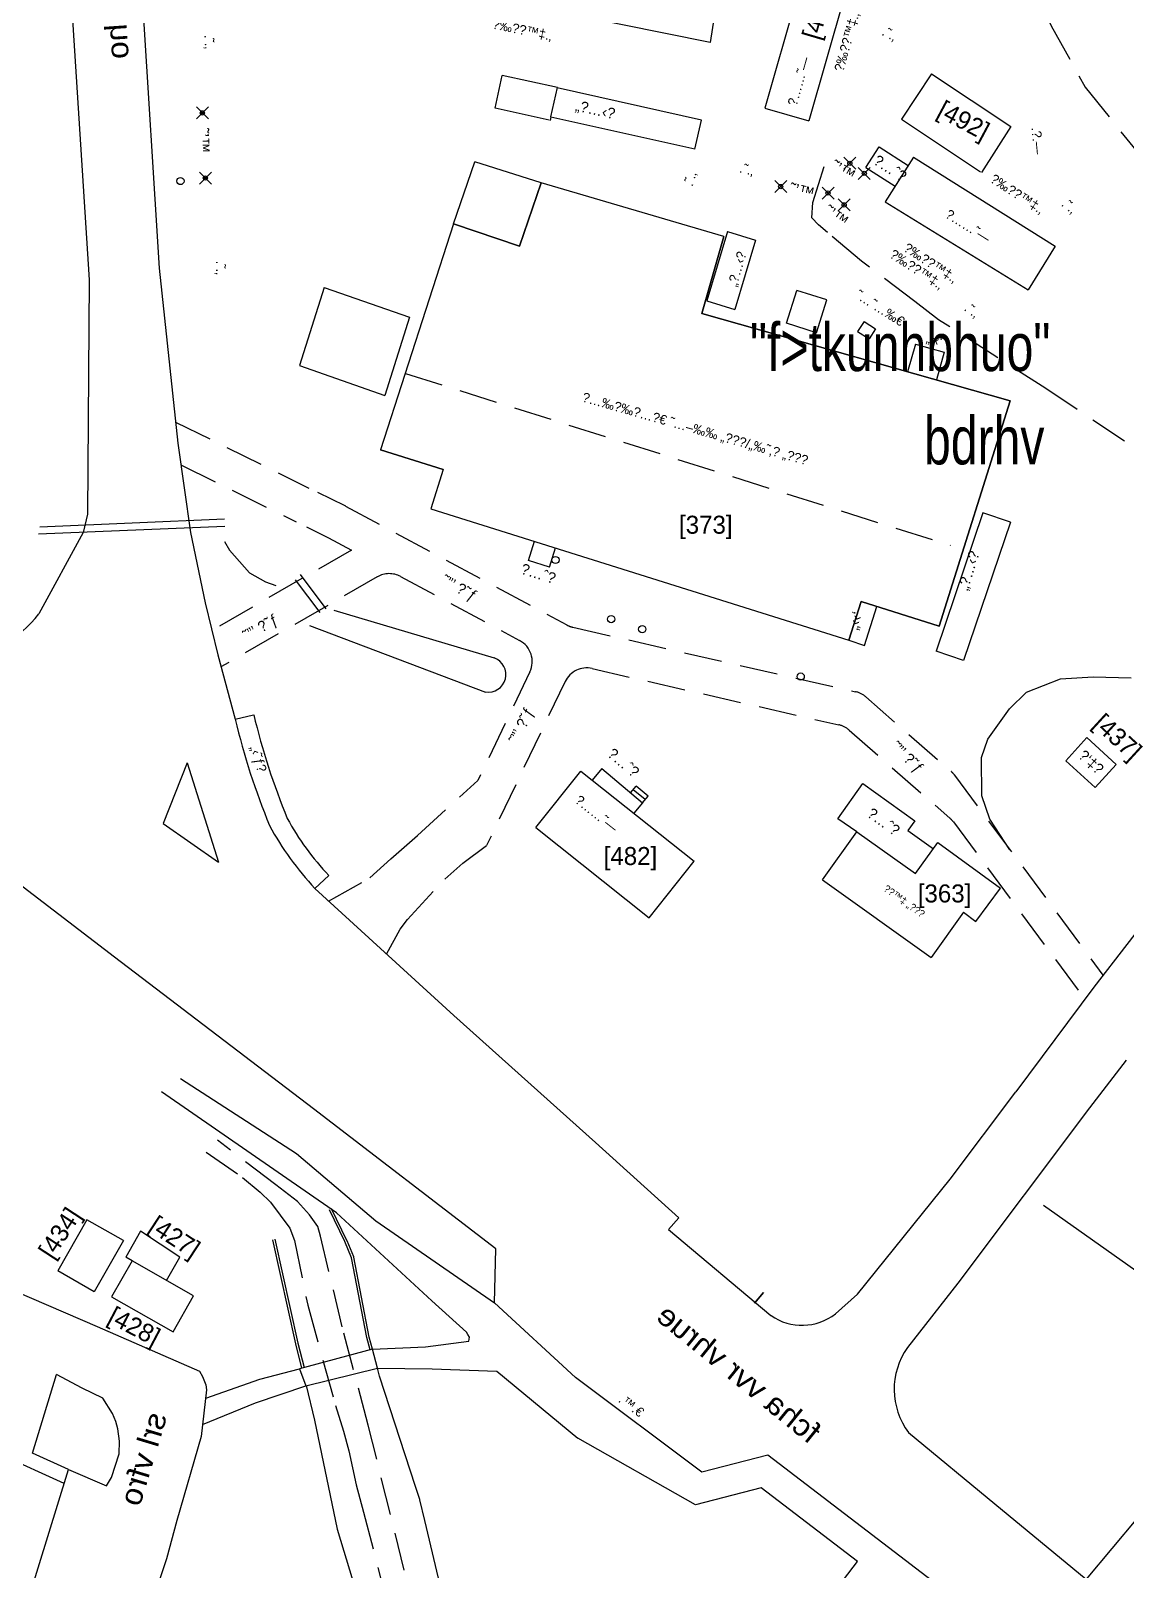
# Model space of a CAD drawing. Header units: millimetres. Extents: x 206768 to 208678, y 737854 to 739416.
# Drawn here: x 207477.2 to 207568.5, y 738696.3 to 738824.6 of the extents above; entities that cross this region are included whole.
import ezdxf
from ezdxf.enums import TextEntityAlignment as Align

# ---------------------------------------------------------------- set-up
doc = ezdxf.new("R2010")
doc.units = ezdxf.units.MM
doc.header["$LTSCALE"] = 0.5
doc.header["$PDMODE"] = 3
doc.header["$PDSIZE"] = 0.5
doc.linetypes.add('DIVIDE', pattern=[31.75, 12.7, -6.35, 0, -6.35, 0, -6.35])
doc.linetypes.add('HIDDEN', pattern=[9.525, 6.35, -3.175])
doc.layers.get('0').update_dxf_attribs({"color": 2})
for name, color, linetype in [('1BATIM', 6, 'Continuous'), ('1GADA', 14, 'Continuous'), ('1MADREGOT', 60, 'Continuous'), ('1nahal', 40, 'HIDDEN'), ('2LOCAL_PT', 7, 'Continuous'), ('E-SHELET', 15, 'Continuous'), ('H-ROOF', 6, 'HIDDEN'), ('H-SCHACHA', 6, 'Continuous'), ('MISPAR', 1, 'Continuous'), ('R-GESHER', 1, 'Continuous'), ('R-MIDRACHA', 31, 'Continuous'), ('TEXT', 7, 'Continuous'), ('W-CANAL', 7, 'DIVIDE')]:
    doc.layers.add(name, color=color, linetype=linetype)
for name, color, linetype, lineweight in [('1COVER', 7, 'Continuous', 25), ('1DIRT-ROAD', 30, 'HIDDEN', 25), ('1EVEN-SAFA', 7, 'Continuous', 25), ('1KAV-ASFLT', 7, 'Continuous', 25), ('1PRAT', 12, 'Continuous', 25), ('A-NOTE', 82, 'Continuous', 9), ('R-E-SAFA', 7, 'Continuous', 25), ('R-MER', 7, 'Continuous', 25), ('R-ROAD', 7, 'Continuous', 25), ('rehovot', 7, 'Continuous', 40)]:
    doc.layers.add(name, color=color, linetype=linetype, lineweight=lineweight)
doc.styles.add('NR1', font='narkism$.shx')
doc.styles.add('REHOV-BIG', font='gil1.shx', dxfattribs={"height": 1.8})
doc.styles.add('TRHEBTXT', font='hebtxt')

# ---------------------------------------------------------------- blocks, each defined once
blk = doc.blocks.new('TRP9910')
blk.add_circle((0, 0), 0.35)
blk.add_point((0, 0))
at = {"style": 'TRHEBTXT', "flags": 8}
blk.add_attdef('NAME', text='', height=1.8, dxfattribs=at).set_placement((0, 2.1), align=Align.BOTTOM_CENTER)
blk.add_attdef('HIGHTM', text='', height=1.6, dxfattribs=at).set_placement((-1, 0), align=Align.RIGHT)
blk.add_attdef('HIGHTC', (1, 0), '', height=1.6, dxfattribs=at)
blk.add_attdef('MARK', text='', height=2, dxfattribs=at).set_placement((0, -1.3), align=Align.TOP_CENTER)
blk = doc.blocks.new('ANOT0')
at = {"style": 'TRHEBTXT', "flags": 8}
blk.add_attdef('TEXT', text='', height=1.6, dxfattribs=at).set_placement((0, -1.16), align=Align.TOP_CENTER)
blk = doc.blocks.new('ANOT200')
at = {"style": 'TRHEBTXT', "flags": 8}
blk.add_attdef('TEXT', text='', height=1.8, dxfattribs=at).set_placement((0, 0), align=Align.MIDDLE_CENTER)
blk = doc.blocks.new('ANOT21')
at = {"style": 'TRHEBTXT', "flags": 8}
blk.add_attdef('TEXT', text='', height=1.6, dxfattribs=at).set_placement((0, -1.16), align=Align.TOP_CENTER)
blk = doc.blocks.new('TR_LOT')
at = {"flags": 8}
blk.add_attdef('LOT', text='', height=3, dxfattribs=at).set_placement((0, 0), align=Align.MIDDLE_CENTER)

msp = doc.modelspace()

# ---------------------------------------------------------------- linework, layer by layer
at = {"layer": '1BATIM'}
for p, q in [((207533.77, 738823.64), (207500.75, 738830.31)), ((207533.77, 738823.64), (207500.75, 738830.31)), ((207534.7, 738829.61), (207533.77, 738823.64)), ((207541.72, 738829.98), (207538.35, 738818.17)), ((207545.38, 738828.91), (207542.01, 738817.1)), ((207515.85, 738818.16), (207516.46, 738820.89)), ((207521.05, 738819.87), (207516.46, 738820.89)), ((207552.24, 738821.03), (207549.72, 738817.25)), ((207552.24, 738821.03), (207558.84, 738816.63)), ((207520.5, 738817.43), (207521.05, 738819.87)), ((207533.05, 738817.15), (207521.04, 738819.84)), ((207520.36, 738817.15), (207515.85, 738818.16)), ((207538.35, 738818.17), (207542.01, 738817.1)), ((207520.5, 738817.43), (207520.44, 738817.13)), ((207532.5, 738814.73), (207520.5, 738817.42)), ((207532.5, 738814.73), (207533.05, 738817.15)), ((207549.72, 738817.25), (207556.32, 738812.85)), ((207558.84, 738816.63), (207556.4, 738812.79)), ((207550.74, 738814.06), (207548.37, 738810.35)), ((207550.74, 738814.06), (207548.37, 738810.35)), ((207550.74, 738814.06), (207562.54, 738806.64)), ((207550.74, 738814.06), (207562.54, 738806.64)), ((207512.4, 738808.52), (207514.16, 738813.68)), ((207512.4, 738808.52), (207514.16, 738813.68)), ((207519.69, 738811.94), (207514.16, 738813.68)), ((207519.69, 738811.94), (207514.16, 738813.68)), ((207517.89, 738806.65), (207519.69, 738811.94)), ((207534.92, 738807.47), (207519.69, 738811.94)), ((207548.37, 738810.35), (207560.28, 738803)), ((207548.37, 738810.35), (207560.28, 738803)), ((207512.4, 738808.52), (207506.31, 738789.67)), ((207512.4, 738808.52), (207517.89, 738806.65)), ((207535.23, 738807.88), (207533.51, 738802.09)), ((207535.23, 738807.88), (207533.51, 738802.09)), ((207535.23, 738807.88), (207537.56, 738807.15)), ((207535.23, 738807.88), (207537.56, 738807.15)), ((207534.92, 738807.47), (207533.1, 738801.05)), ((207537.56, 738807.15), (207535.84, 738801.36)), ((207537.56, 738807.15), (207535.84, 738801.36)), ((207562.54, 738806.64), (207560.28, 738803)), ((207562.54, 738806.64), (207560.28, 738803)), ((207501.6, 738803.21), (207499.56, 738796.7)), ((207501.6, 738803.21), (207499.56, 738796.7)), ((207501.6, 738803.21), (207508.72, 738800.72)), ((207501.6, 738803.21), (207508.72, 738800.72)), ((207540.15, 738800.24), (207541.02, 738802.97)), ((207540.15, 738800.24), (207541.02, 738802.97)), ((207543.51, 738802.17), (207541.02, 738802.97)), ((207543.51, 738802.17), (207541.02, 738802.97)), ((207533.51, 738802.09), (207535.84, 738801.36)), ((207533.51, 738802.09), (207535.84, 738801.36)), ((207542.64, 738799.44), (207543.51, 738802.17)), ((207542.64, 738799.44), (207543.51, 738802.17)), ((207508.72, 738800.72), (207506.68, 738794.21)), ((207508.72, 738800.72), (207506.68, 738794.21)), ((207533.1, 738801.05), (207558.8, 738793.75)), ((207542.64, 738799.44), (207540.15, 738800.24)), ((207542.64, 738799.44), (207540.15, 738800.24)), ((207550.89, 738798.49), (207550.24, 738796.18)), ((207550.89, 738798.49), (207550.24, 738796.18)), ((207550.89, 738798.49), (207553.3, 738797.81)), ((207550.89, 738798.49), (207553.3, 738797.81)), ((207553.3, 738797.81), (207552.64, 738795.5)), ((207553.3, 738797.81), (207552.64, 738795.5)), ((207499.56, 738796.7), (207506.68, 738794.21)), ((207499.56, 738796.7), (207506.68, 738794.21)), ((207558.8, 738793.75), (207552.88, 738774.97)), ((207511.54, 738788.03), (207506.31, 738789.67)), ((207511.54, 738788.03), (207510.51, 738784.76)), ((207510.51, 738784.76), (207545.35, 738773.81)), ((207556.52, 738784.42), (207552.61, 738772.89)), ((207556.52, 738784.42), (207552.61, 738772.89)), ((207558.82, 738783.64), (207556.52, 738784.42)), ((207558.82, 738783.64), (207556.52, 738784.42)), ((207558.82, 738783.64), (207554.91, 738772.11)), ((207558.82, 738783.64), (207554.91, 738772.11)), ((207546.36, 738777.02), (207545.35, 738773.81)), ((207552.88, 738774.97), (207546.36, 738777.02)), ((207546.66, 738773.37), (207547.68, 738776.61)), ((207546.66, 738773.37), (207547.68, 738776.61)), ((207545.35, 738773.81), (207546.66, 738773.37)), ((207545.35, 738773.81), (207546.66, 738773.37)), ((207554.91, 738772.11), (207552.61, 738772.89)), ((207554.91, 738772.11), (207552.61, 738772.89)), ((207563.42, 738763.75), (207565.17, 738765.68)), ((207563.42, 738763.75), (207565.17, 738765.68)), ((207565.17, 738765.68), (207567.63, 738763.45)), ((207565.17, 738765.68), (207567.63, 738763.45)), ((207519.25, 738758.19), (207523.01, 738762.89)), ((207519.25, 738758.19), (207523.01, 738762.89)), ((207523.01, 738762.89), (207532.45, 738755.37)), ((207523.01, 738762.89), (207532.45, 738755.37)), ((207563.42, 738763.75), (207565.88, 738761.52)), ((207563.42, 738763.75), (207565.88, 738761.52)), ((207565.88, 738761.52), (207567.63, 738763.45)), ((207565.88, 738761.52), (207567.63, 738763.45)), ((207519.25, 738758.19), (207528.69, 738750.67)), ((207519.25, 738758.19), (207528.69, 738750.67)), ((207543.15, 738753.83), (207546.02, 738757.84)), ((207543.15, 738753.83), (207546.02, 738757.84)), ((207546.02, 738757.84), (207550.91, 738754.34)), ((207546.02, 738757.84), (207550.91, 738754.34)), ((207550.91, 738754.34), (207552.77, 738756.93)), ((207550.91, 738754.34), (207552.77, 738756.93)), ((207552.77, 738756.93), (207557.97, 738753.14)), ((207552.77, 738756.93), (207557.97, 738753.14)), ((207528.69, 738750.67), (207532.45, 738755.37)), ((207528.69, 738750.67), (207532.45, 738755.37)), ((207543.15, 738753.83), (207552.2, 738747.36)), ((207543.15, 738753.83), (207552.2, 738747.36)), ((207555.94, 738750.35), (207557.97, 738753.14)), ((207555.94, 738750.35), (207557.97, 738753.14)), ((207554.89, 738751.12), (207552.2, 738747.36)), ((207554.89, 738751.12), (207552.2, 738747.36)), ((207554.89, 738751.12), (207555.94, 738750.35)), ((207554.89, 738751.12), (207555.94, 738750.35)), ((207481.84, 738725.48), (207479.41, 738721.22)), ((207484.88, 738723.75), (207481.84, 738725.48)), ((207486.31, 738724.54), (207485.07, 738722.37)), ((207489.59, 738722.38), (207486.31, 738724.54)), ((207484.88, 738723.75), (207482.45, 738719.49)), ((207485.6, 738722.07), (207485.07, 738722.37)), ((207488.48, 738720.43), (207489.59, 738722.38)), ((207482.45, 738719.49), (207479.41, 738721.22))]:
    msp.add_line(p, q, dxfattribs=at)
msp.add_lwpolyline([(207510.51, 738784.76), (207545.35, 738773.81), (207546.36, 738777.02), (207552.88, 738774.97), (207558.8, 738793.75), (207533.1, 738801.05), (207534.92, 738807.47), (207519.69, 738811.94), (207517.89, 738806.65), (207512.4, 738808.52), (207506.31, 738789.67), (207511.54, 738788.03)], close=True, dxfattribs=at)
at = {"layer": '1COVER'}
for p, q in [((207455.02, 738728.49), (207482.69, 738716.6)), ((207477.29, 738706.03), (207479.29, 738712.59)), ((207481.45, 738711.46), (207479.29, 738712.59)), ((207479.94, 738703.51), (207474.69, 738705.9)), ((207480.29, 738704.66), (207477.29, 738706.03))]:
    msp.add_line(p, q, dxfattribs=at)
msp.add_lwpolyline([(207482.69, 738716.6), (207491.22, 738712.87), (207491.48, 738712.41), (207491.74, 738711.73), (207491.79, 738711.32), (207491.36, 738707.41), (207489.33, 738700.42), (207488.46, 738697.22), (207487.02, 738692.89), (207485.59, 738686.37), (207484.32, 738681.32), (207484.4, 738680.06), (207485.59, 738678.99), (207486.48, 738678.46), (207487.22, 738678.14), (207488.2, 738677.87), (207490, 738677.6)], dxfattribs=at)
at = {"layer": '1DIRT-ROAD'}
for p, q in [((207489.23, 738791.99), (207500.34, 738786.49)), ((207489.23, 738791.99), (207500.34, 738786.49)), ((207489.67, 738788.42), (207499.29, 738783.67)), ((207489.67, 738788.42), (207499.29, 738783.67)), ((207501.06, 738786.14), (207503.33, 738785.02)), ((207501.06, 738786.14), (207503.33, 738785.02)), ((207503.39, 738784.99), (207521.84, 738775.07)), ((207503.39, 738784.99), (207521.84, 738775.07)), ((207500.14, 738783.25), (207501.98, 738782.34)), ((207500.14, 738783.25), (207501.98, 738782.34)), ((207501.98, 738782.34), (207503.89, 738781.31)), ((207501.98, 738782.34), (207503.89, 738781.31)), ((207503.89, 738781.31), (207492.25, 738774.61)), ((207503.89, 738781.31), (207492.25, 738774.61)), ((207506.04, 738779.08), (207493, 738771.58)), ((207506.04, 738779.08), (207493, 738771.58)), ((207507.98, 738779.11), (207517.9, 738773.78)), ((207507.98, 738779.11), (207517.9, 738773.78)), ((207522.35, 738774.88), (207545.9, 738769.51)), ((207522.35, 738774.88), (207545.9, 738769.51)), ((207518.75, 738771.16), (207514.42, 738762.11)), ((207521.69, 738770.35), (207515.15, 738756.69)), ((207523.94, 738771.44), (207544.5, 738766.75)), ((207523.94, 738771.44), (207544.5, 738766.75)), ((207546.77, 738769.07), (207553.87, 738762.86)), ((207546.77, 738769.07), (207553.87, 738762.86)), ((207545.37, 738766.31), (207553.77, 738758.96)), ((207545.37, 738766.31), (207553.77, 738758.96)), ((207554.16, 738762.55), (207566.52, 738745.87)), ((207554.16, 738762.55), (207566.52, 738745.87)), ((207554.06, 738758.65), (207565, 738743.89)), ((207554.06, 738758.65), (207565, 738743.89))]:
    msp.add_line(p, q, dxfattribs=at)
for points in [[(207533.41, 738865.39), (207536.56, 738863.31), (207539.94, 738860.02), (207541.89, 738857.92), (207548.43, 738851.01), (207551.24, 738847.42), (207552.27, 738846.11), (207554.32, 738843.16), (207557.22, 738836.96), (207560.34, 738829.13), (207561.19, 738827.15), (207562.21, 738825.01), (207565.04, 738819.91), (207569.25, 738814.66), (207571.2, 738812.3), (207576.35, 738804.77), (207577.49, 738802.12), (207578.9, 738799.8), (207583.17, 738793.97), (207584.74, 738792.11), (207586.14, 738790.43), (207587.92, 738788.32), (207592.68, 738782.76)], [(207588.26, 738775.7), (207579.91, 738781.87), (207572.28, 738787.73), (207561.77, 738794.78), (207552.82, 738800.51), (207550.85, 738802.04), (207546.39, 738805.41), (207543.57, 738807.78), (207542.82, 738808.44), (207542.25, 738809.02), (207542.34, 738810.29), (207543.28, 738813.3)], [(207558.77, 738756.32), (207557.09, 738758.88), (207556.42, 738760.83), (207556.39, 738764.01), (207556.94, 738765.56), (207558.72, 738768.08), (207560.15, 738769.48), (207562.98, 738770.57), (207565.71, 738770.76), (207571, 738770.59), (207575.83, 738771.02), (207578.32, 738770.77), (207581.38, 738769.72), (207583.52, 738768.5)], [(207501.97, 738752.06), (207505.42, 738754), (207507.18, 738755.57), (207509.38, 738757.52), (207514.42, 738762.11)], [(207506.81, 738747.64), (207507.94, 738749.7), (207508.55, 738750.51), (207511.66, 738753.87), (207513.17, 738755.22), (207515.15, 738756.69)]]:
    msp.add_lwpolyline(points, dxfattribs=at)
for centre, start, end in [((207502.44, 738783.23), 61.7373, 63.695), ((207502.44, 738783.23), 61.7373, 63.695), ((207507.04, 738777.35), 61.7373, 119.9111), ((207507.04, 738777.35), 61.7373, 119.9111), ((207522.79, 738776.83), 241.7373, 257.165), ((207522.79, 738776.83), 241.7373, 257.165), ((207516.95, 738772.02), 334.4002, 61.7373), ((207516.95, 738772.02), 334.4002, 61.7373), ((207523.5, 738769.49), 77.165, 154.4002), ((207523.5, 738769.49), 77.165, 154.4002), ((207545.46, 738767.56), 48.8288, 77.165), ((207545.46, 738767.56), 48.8288, 77.165), ((207544.05, 738764.8), 48.8288, 77.165), ((207544.05, 738764.8), 48.8288, 77.165), ((207552.55, 738761.36), 36.5356, 48.8288), ((207552.55, 738761.36), 36.5356, 48.8288), ((207552.45, 738757.46), 36.5356, 48.8288), ((207552.45, 738757.46), 36.5356, 48.8288)]:
    msp.add_arc(centre, 2, start, end, dxfattribs=at)
at = {"layer": '1EVEN-SAFA'}
for p, q in [((207490.18, 738763.59), (207488.19, 738758.51)), ((207490.18, 738763.59), (207492.8, 738755.31)), ((207488.19, 738758.51), (207492.8, 738755.31)), ((207488.19, 738758.51), (207492.8, 738755.31))]:
    msp.add_line(p, q, dxfattribs=at)
for centre, radius, start, end in [((207553.08, 738781.35), 60.56, 193.4918, 202.3296), ((207553.08, 738781.35), 60.56, 193.4918, 202.3296), ((207519.38, 738770.46), 25.4, 208.4977, 223.1137), ((207519.38, 738770.46), 25.4, 208.4977, 223.1137)]:
    msp.add_arc(centre, radius, start, end, dxfattribs=at)
at = {"layer": '1GADA'}
for p, q in [((207502.41, 738776.3), (207515.79, 738772.32)), ((207502.41, 738776.3), (207515.79, 738772.32)), ((207500.39, 738775.02), (207515.05, 738769.48)), ((207500.39, 738775.02), (207515.05, 738769.48))]:
    msp.add_line(p, q, dxfattribs=at)
for points in [[(207505.44, 738714.64), (207505.16, 738715.66), (207503.88, 738722.32), (207503.33, 738723.66), (207502.05, 738726.31)], [(207497.31, 738723.82), (207499.23, 738715.14), (207499.73, 738713.11)], [(207497.51, 738723.86), (207499.42, 738715.19), (207499.93, 738713.16)]]:
    msp.add_lwpolyline(points, dxfattribs=at)
for points in [[(207505.63, 738714.69), (207505.36, 738715.7), (207504.08, 738722.36, 0.049942), (207504.07, 738722.4), (207503.52, 738723.74, 0.015124), (207503.51, 738723.75), (207502.23, 738726.4)], [(207527.41, 738656.35), (207525.14, 738659.41), (207518.62, 738668.83), (207516.06, 738674.86), (207510.01, 738700.41), (207509.58, 738702.15, 0.018506), (207509.58, 738702.16), (207509.22, 738703.26), (207506.23, 738712.46), (207506.05, 738713.12)], [(207500.1, 738711.66), (207500.81, 738708.79), (207502.7, 738699.7), (207507.93, 738682.46, 0.014344), (207507.96, 738682.37), (207511.86, 738670.25, 0.040222), (207511.97, 738670), (207516.29, 738661.54, 0.003786), (207516.3, 738661.51), (207517.63, 738659, 0.041143), (207517.78, 738658.77), (207518.79, 738657.44), (207521.01, 738654.32), (207524.7, 738646.33), (207525.63, 738643.77), (207525.76, 738642.39), (207523.82, 738628.89), (207519.29, 738618.99), (207518.82, 738616.41, 0.115109), (207518.83, 738616.31), (207519.3, 738614.67), (207515.9, 738601.44), (207515.57, 738600.81)]]:
    msp.add_lwpolyline(points, format="xyb", dxfattribs=at)
msp.add_arc((207515.29, 738770.94), 1.47, 260.8049, 69.9862, dxfattribs=at)
msp.add_arc((207515.29, 738770.94), 1.47, 260.8049, 69.9862, dxfattribs=at)
at = {"layer": '1KAV-ASFLT'}
for p, q in [((207486.39, 738828.41), (207487.87, 738804.81)), ((207486.39, 738828.41), (207487.87, 738804.81)), ((207480.53, 738827.31), (207482.02, 738803.85)), ((207480.53, 738827.31), (207482.02, 738803.85)), ((207482.02, 738803.85), (207481.89, 738784.3)), ((207482.02, 738803.85), (207481.89, 738784.3)), ((207487.87, 738804.81), (207489.42, 738790.22)), ((207487.87, 738804.81), (207489.42, 738790.22)), ((207489.42, 738790.22), (207490.46, 738782.78)), ((207489.42, 738790.22), (207490.46, 738782.78)), ((207481.89, 738784.3), (207481.51, 738782.79)), ((207481.89, 738784.3), (207481.51, 738782.79)), ((207481.51, 738782.79), (207477.84, 738776.01)), ((207481.51, 738782.79), (207477.84, 738776.01)), ((207490.46, 738782.78), (207491.68, 738776.92)), ((207490.46, 738782.78), (207491.68, 738776.92)), ((207491.68, 738776.92), (207492.75, 738772.59)), ((207491.68, 738776.92), (207492.75, 738772.59)), ((207492.75, 738772.59), (207494.19, 738767.22)), ((207492.75, 738772.59), (207494.19, 738767.22)), ((207583.78, 738768.24), (207565.76, 738744.88)), ((207583.78, 738768.24), (207565.76, 738744.88)), ((207494.19, 738767.22), (207495.73, 738767.59)), ((207494.19, 738767.22), (207495.73, 738767.59)), ((207484.14, 738747.39), (207470.89, 738757.52)), ((207500.84, 738753.1), (207501.99, 738754.18)), ((207500.84, 738753.1), (207501.99, 738754.18)), ((207512.43, 738742.51), (207500.84, 738753.1)), ((207512.43, 738742.51), (207500.84, 738753.1)), ((207500.73, 738734.74), (207484.14, 738747.39)), ((207565.76, 738744.88), (207559.25, 738736.14)), ((207565.76, 738744.88), (207559.25, 738736.14)), ((207512.43, 738742.51), (207524.23, 738731.93)), ((207512.43, 738742.51), (207524.23, 738731.93)), ((207568.46, 738738.78), (207565.41, 738734.83)), ((207568.46, 738738.78), (207565.41, 738734.83)), ((207553.78, 738728.88), (207559.25, 738736.14)), ((207553.78, 738728.88), (207559.25, 738736.14)), ((207515.91, 738723.07), (207500.73, 738734.74)), ((207565.41, 738734.83), (207554.44, 738720.19)), ((207565.41, 738734.83), (207554.44, 738720.19)), ((207524.23, 738731.93), (207531.17, 738725.66)), ((207524.23, 738731.93), (207531.17, 738725.66)), ((207546.06, 738719.29), (207553.78, 738728.88)), ((207546.06, 738719.29), (207553.78, 738728.88)), ((207531.17, 738725.66), (207530.32, 738724.68)), ((207531.17, 738725.66), (207530.32, 738724.68)), ((207530.32, 738724.68), (207538.85, 738717.5)), ((207530.32, 738724.68), (207538.85, 738717.5)), ((207515.82, 738718.57), (207515.91, 738723.07)), ((207544.23, 738717.65), (207546.06, 738719.29)), ((207544.23, 738717.65), (207546.06, 738719.29)), ((207554.44, 738720.19), (207550.23, 738714.83)), ((207554.44, 738720.19), (207550.23, 738714.83)), ((207522.57, 738712.34), (207515.82, 738718.57)), ((207533.1, 738704.45), (207522.57, 738712.34)), ((207550.32, 738707.74), (207557.51, 738701.81)), ((207538.6, 738705.85), (207533.1, 738704.45)), ((207552.32, 738695.36), (207538.6, 738705.85)), ((207557.51, 738701.81), (207565.13, 738695.52))]:
    msp.add_line(p, q, dxfattribs=at)
for centre, radius, start, end in [((207469.93, 738782.07), 9.96, 276.9016, 322.533), ((207469.93, 738782.07), 9.96, 276.9016, 322.533), ((207553.08, 738781.35), 58.97, 193.4918, 202.3296), ((207553.08, 738781.35), 58.97, 193.4918, 202.3296), ((207519.38, 738770.46), 23.82, 208.9081, 223.1137), ((207541.44, 738721.22), 4.53, 235.1876, 308.0065), ((207541.44, 738721.22), 4.53, 235.1876, 308.0065), ((207555.15, 738711.35), 6.03, 144.6996, 216.755), ((207555.15, 738711.35), 6.03, 144.6996, 216.755)]:
    msp.add_arc(centre, radius, start, end, dxfattribs=at)
at = {"layer": '1MADREGOT'}
for p, q in [((207527.14, 738761.09), (207527.61, 738761.62)), ((207527.14, 738761.09), (207527.61, 738761.62)), ((207528.37, 738760.52), (207527.37, 738761.34)), ((207528.37, 738760.52), (207527.37, 738761.34)), ((207528.61, 738760.8), (207527.61, 738761.62)), ((207528.61, 738760.8), (207527.61, 738761.62)), ((207528.13, 738760.25), (207528.61, 738760.8)), ((207528.13, 738760.25), (207528.61, 738760.8))]:
    msp.add_line(p, q, dxfattribs=at)
at = {"layer": '1nahal'}
for points in [[(207509.44, 738691.66), (207505.28, 738708.37), (207503.12, 738716.55), (207501.31, 738724.11), (207501.07, 738724.92), (207500.38, 738725.89), (207499.39, 738727.01), (207497.58, 738728.39), (207492.73, 738732.13)], [(207491.78, 738731.13), (207494.81, 738729.02), (207496.28, 738727.79), (207497.13, 738726.94), (207498.74, 738724.79), (207499.14, 738723.75), (207500.24, 738718.36), (207502.56, 738709.99), (207503.21, 738707.85), (207503.68, 738706.22), (207504.27, 738703.4), (207504.9, 738701.12), (207509.58, 738682.89)]]:
    msp.add_lwpolyline(points, dxfattribs=at)
at = {"layer": '1PRAT'}
for p, q in [((207546.76, 738813.22), (207547.87, 738814.93)), ((207546.76, 738813.22), (207547.87, 738814.93)), ((207547.87, 738814.93), (207550.3, 738813.38)), ((207547.87, 738814.93), (207550.3, 738813.38)), ((207546.76, 738813.22), (207549.21, 738811.66)), ((207546.76, 738813.22), (207549.21, 738811.66)), ((207546.61, 738800.38), (207546.07, 738799.54)), ((207546.61, 738800.38), (207546.07, 738799.54)), ((207546.61, 738800.38), (207547.57, 738799.77)), ((207546.61, 738800.38), (207547.57, 738799.77)), ((207546.07, 738799.54), (207547.03, 738798.93)), ((207546.07, 738799.54), (207547.03, 738798.93)), ((207547.57, 738799.77), (207547.03, 738798.93)), ((207547.57, 738799.77), (207547.03, 738798.93)), ((207493.33, 738783.29), (207477.81, 738782.63)), ((207493.33, 738783.29), (207477.81, 738782.63)), ((207493.31, 738783.88), (207477.92, 738783.23)), ((207493.31, 738783.88), (207477.92, 738783.23)), ((207518.63, 738780.44), (207519.14, 738782.05)), ((207518.63, 738780.44), (207519.14, 738782.05)), ((207520.39, 738779.89), (207520.89, 738781.5)), ((207520.39, 738779.89), (207520.89, 738781.5)), ((207499.6, 738779.27), (207501.75, 738776.43)), ((207499.6, 738779.27), (207501.75, 738776.43)), ((207520.39, 738779.89), (207518.63, 738780.44)), ((207520.39, 738779.89), (207518.63, 738780.44)), ((207499.18, 738778.84), (207501.25, 738776.1)), ((207499.18, 738778.84), (207501.25, 738776.1)), ((207524.75, 738763.12), (207523.96, 738762.13)), ((207524.75, 738763.12), (207523.96, 738762.13)), ((207524.75, 738763.12), (207528.13, 738760.25)), ((207524.75, 738763.12), (207528.13, 738760.25)), ((207544.42, 738758.92), (207546.51, 738761.87)), ((207544.42, 738758.92), (207546.51, 738761.87)), ((207546.51, 738761.87), (207550.83, 738758.75)), ((207546.51, 738761.87), (207550.83, 738758.75)), ((207528.13, 738760.25), (207527.43, 738759.37)), ((207528.13, 738760.25), (207527.43, 738759.37)), ((207546.02, 738757.84), (207544.42, 738758.92)), ((207546.02, 738757.84), (207544.42, 738758.92)), ((207550.83, 738758.75), (207550.26, 738757.93)), ((207550.83, 738758.75), (207550.26, 738757.93)), ((207550.26, 738757.93), (207552.4, 738756.41)), ((207550.26, 738757.93), (207552.4, 738756.41)), ((207541.55, 738691.11), (207546.06, 738697))]:
    msp.add_line(p, q, dxfattribs=at)
for centre in [(207489.63, 738812.08, 10.95), (207489.63, 738812.08, 10.95), (207520.89, 738780.49, 11.14), (207520.89, 738780.49, 11.14), (207525.53, 738775.56, 11.23), (207525.53, 738775.56, 11.23), (207528.12, 738774.72, 11.26), (207528.12, 738774.72, 11.26), (207541.33, 738770.77, 11.2), (207541.33, 738770.77, 11.2)]:
    msp.add_circle(centre, 0.3, dxfattribs=at)
at = {"layer": 'E-SHELET'}
msp.add_lwpolyline([(207538.24, 738719.42), (207537.48, 738718.54), (207538.24, 738719.42)], dxfattribs=at)
at = {"layer": 'H-ROOF'}
msp.add_lwpolyline([(207508.38, 738796.04), (207553.81, 738781.71)], dxfattribs=at)
at = {"layer": 'H-SCHACHA'}
for p, q in [((207485.6, 738722.07), (207483.88, 738719.06)), ((207490.73, 738719.14), (207485.6, 738722.07)), ((207483.88, 738719.06), (207489.02, 738716.13)), ((207489.02, 738716.13), (207490.73, 738719.14))]:
    msp.add_line(p, q, dxfattribs=at)
at = {"layer": 'R-E-SAFA'}
for p, q in [((207483.15, 738710.6), (207481.45, 738711.46)), ((207483.15, 738710.6), (207483.15, 738710.6)), ((207483.98, 738709.33), (207483.15, 738710.6)), ((207484.25, 738708.67), (207483.98, 738709.33)), ((207484.41, 738708.06), (207484.25, 738708.67)), ((207484.54, 738707.02), (207484.41, 738708.06)), ((207484.53, 738705.98), (207484.54, 738707.02)), ((207483.89, 738704), (207484.53, 738705.98)), ((207476.97, 738693.86), (207480.29, 738704.66)), ((207480.29, 738704.66), (207483.47, 738703.3)), ((207483.47, 738703.3), (207483.89, 738704))]:
    msp.add_line(p, q, dxfattribs=at)
at = {"layer": 'R-GESHER'}
for p, q in [((207505.63, 738714.69), (207499.56, 738713.06)), ((207506.05, 738713.12), (207505.63, 738714.69)), ((207499.56, 738713.06), (207500.07, 738711.65)), ((207500.07, 738711.65), (207506.05, 738713.12))]:
    msp.add_line(p, q, dxfattribs=at)
at = {"layer": 'R-MER'}
for points in [[(207505.63, 738714.69), (207510.06, 738714.89), (207513.68, 738715.36)], [(207499.54, 738713.04), (207496.22, 738712.18), (207491.71, 738710.58)], [(207506.05, 738713.12), (207510.6, 738713.07), (207516.01, 738712.86)], [(207491.47, 738708.43), (207495.89, 738710.23), (207500.07, 738711.65)]]:
    msp.add_lwpolyline(points, dxfattribs=at)
at = {"layer": 'R-MIDRACHA'}
for p, q in [((207532.56, 738701.73), (207522.76, 738707.29)), ((207538.04, 738703.13), (207532.56, 738701.73))]:
    msp.add_line(p, q, dxfattribs=at)
for points in [[(207489.64, 738737.25), (207499.31, 738731), (207505.91, 738725.41), (207515.82, 738718.57)], [(207513.68, 738715.36), (207513.72, 738715.71), (207513.59, 738715.92), (207513.47, 738716.11), (207510.58, 738718.74), (207502.63, 738726.06), (207488.04, 738736.14)], [(207516.01, 738712.86), (207516.01, 738712.86), (207522.76, 738707.29)], [(207546.06, 738697), (207538.04, 738703.13)]]:
    msp.add_lwpolyline(points, dxfattribs=at)
at = {"layer": 'R-ROAD'}
msp.add_lwpolyline([(207561.56, 738726.71), (207578.57, 738714.68), (207579.19, 738712.9), (207579, 738712.38), (207574.07, 738705.98), (207573.14, 738705.08), (207571.54, 738703.2), (207565.13, 738695.52)], dxfattribs=at)
at = {"layer": 'TEXT'}
for centre in [(207491.46, 738817.76, 10.86), (207491.46, 738817.76, 10.86), (207491.71, 738812.33, 10.84), (207491.71, 738812.33, 10.84)]:
    msp.add_circle(centre, 0.1, dxfattribs=at)
at = {"layer": 'W-CANAL'}
msp.add_lwpolyline([(207493.29, 738782.04), (207493.72, 738781.3), (207495.38, 738779.43), (207496.72, 738778.66), (207497.58, 738778.36)], dxfattribs=at)

# ---------------------------------------------------------------- block references
at = {"layer": '2LOCAL_PT'}
ref = msp.add_blockref('TRP9910', (207491.46, 738817.76, 10.86), dxfattribs=dict(at, xscale=0.5000000000123529, yscale=0.5, zscale=0.5, rotation=271.8775277190665))
ref.add_attrib('MARK', '˜’™', dxfattribs={"layer": '0', "height": 1, "rotation": 271.8775, "style": 'TRHEBTXT', "flags": 8}).set_placement((207492.03, 738815.46, 10.86), align=Align.TOP_CENTER)
ref = msp.add_blockref('TRP9910', (207491.46, 738817.76, 10.86), dxfattribs=dict(at, xscale=0.5000000000123529, yscale=0.5, zscale=0.5, rotation=271.8775277190665))
ref.add_attrib('MARK', '˜’™', dxfattribs={"layer": '0', "height": 1, "rotation": 271.8775, "style": 'TRHEBTXT', "flags": 8}).set_placement((207492.03, 738815.46, 10.86), align=Align.TOP_CENTER)
at = {"layer": '2LOCAL_PT', "yscale": 0.5, "zscale": 0.5}
for p, xscale, rotation in [((207545.42, 738813.56, 10.7), 0.5000000000373351, 57.89240777187484), ((207545.42, 738813.56, 10.7), 0.5000000000373351, 57.89240777187484), ((207491.71, 738812.33, 10.84), 0.5000000000133298, 271.5666005473121), ((207491.71, 738812.33, 10.84), 0.5000000000133298, 271.5666005473121), ((207543.61, 738811.08, 10.83), 0.5000000000106221, 57.83726932564532), ((207543.61, 738811.08, 10.83), 0.5000000000106221, 57.83726932564532)]:
    msp.add_blockref('TRP9910', p, dxfattribs=dict(at, xscale=xscale, rotation=rotation))
at = {"layer": '2LOCAL_PT'}
ref = msp.add_blockref('TRP9910', (207546.63, 738812.72, 10.64), dxfattribs=dict(at, xscale=0.4999999999597529, yscale=0.5, zscale=0.5, rotation=271.8790383462245))
ref.add_attrib('MARK', '˜’™', dxfattribs={"layer": '0', "height": 1, "rotation": 330.1693, "style": 'TRHEBTXT', "flags": 8}).set_placement((207545.12, 738813.37, 10.64), align=Align.TOP_CENTER)
ref = msp.add_blockref('TRP9910', (207539.66, 738811.62, 10.81), dxfattribs=dict(at, xscale=0.4999999999936484, yscale=0.5, zscale=0.5, rotation=346.9904044042123))
ref.add_attrib('MARK', '˜’™', dxfattribs={"layer": '0', "height": 1, "rotation": 346.9904, "style": 'TRHEBTXT', "flags": 8}).set_placement((207541.56, 738811.72, 10.81), align=Align.TOP_CENTER)
ref = msp.add_blockref('TRP9910', (207539.66, 738811.62, 10.81), dxfattribs=dict(at, xscale=0.4999999999936484, yscale=0.5, zscale=0.5, rotation=346.9904044042123))
ref.add_attrib('MARK', '˜’™', dxfattribs={"layer": '0', "height": 1, "rotation": 346.9904, "style": 'TRHEBTXT', "flags": 8}).set_placement((207541.56, 738811.72, 10.81), align=Align.TOP_CENTER)
at = {"layer": '2LOCAL_PT', "xscale": 0.5000000000107618, "yscale": 0.5, "zscale": 0.5, "rotation": 325.6241950545398}
msp.add_blockref('TRP9910', (207544.95, 738810.09, 10.87), dxfattribs=at).add_auto_attribs({'MARK': '˜’™'})
at = {"layer": 'MISPAR'}
ref = msp.add_blockref('TR_LOT', (207543.16, 738827.82), dxfattribs=dict(at, xscale=0.5, yscale=0.5, zscale=0.5))
ref.add_attrib('LOT', '[491]', dxfattribs={"layer": '0', "height": 1.5, "rotation": 73.6636, "flags": 8}).set_placement((207542.77, 738826.12), align=Align.MIDDLE_CENTER)
ref = msp.add_blockref('TR_LOT', (207554.05, 738818.07), dxfattribs=dict(at, xscale=0.5, yscale=0.5, zscale=0.5))
ref.add_attrib('LOT', '[492]', dxfattribs={"layer": '0', "height": 1.5, "rotation": 331.8782, "flags": 8}).set_placement((207554.91, 738817.15), align=Align.MIDDLE_CENTER)
at = {"layer": 'MISPAR', "xscale": 0.5, "yscale": 0.5, "zscale": 0.5}
for p, values in [((207533.42, 738783.43), {'LOT': '[373]'}), ((207553.32, 738752.69), {'LOT': '[363]'})]:
    msp.add_blockref('TR_LOT', p, dxfattribs=at).add_auto_attribs(values)
at = {"layer": 'MISPAR'}
ref = msp.add_blockref('TR_LOT', (207569.28, 738766.19), dxfattribs=dict(at, xscale=0.5, yscale=0.5, zscale=0.5))
ref.add_attrib('LOT', '[437]', dxfattribs={"layer": '0', "height": 1.5, "rotation": 317.4783, "flags": 8}).set_placement((207567.75, 738765.74), align=Align.MIDDLE_CENTER)
ref = msp.add_blockref('TR_LOT', (207526.48, 738756.25), dxfattribs=dict(at, xscale=0.5, yscale=0.5, zscale=0.5))
ref.add_attrib('LOT', '[482]', dxfattribs={"layer": '0', "height": 1.5, "flags": 8}).set_placement((207527.14, 738755.81), align=Align.MIDDLE_CENTER)
ref = msp.add_blockref('TR_LOT', (207483.01, 738727.17), dxfattribs=dict(at, xscale=0.5, yscale=0.5, zscale=0.5))
ref.add_attrib('LOT', '[434]', dxfattribs={"layer": '0', "height": 1.5, "rotation": 56.8528, "flags": 8}).set_placement((207479.56, 738724.39), align=Align.MIDDLE_CENTER)
ref = msp.add_blockref('TR_LOT', (207489.89, 738724.96), dxfattribs=dict(at, xscale=0.5, yscale=0.5, zscale=0.5))
ref.add_attrib('LOT', '[427]', dxfattribs={"layer": '0', "height": 1.5, "rotation": 326.7348, "flags": 8}).set_placement((207489.16, 738724.06), align=Align.MIDDLE_CENTER)
ref = msp.add_blockref('TR_LOT', (207483.99, 738718.09), dxfattribs=dict(at, xscale=0.5, yscale=0.5, zscale=0.5))
ref.add_attrib('LOT', '[428]', dxfattribs={"layer": '0', "height": 1.5, "rotation": 332.2082, "flags": 8}).set_placement((207485.79, 738716.61), align=Align.MIDDLE_CENTER)
at = {"layer": 'TEXT'}
ref = msp.add_blockref('ANOT0', (207511.5, 738826.79), dxfattribs=dict(at, xscale=0.4999999999982171, yscale=0.5, zscale=0.5, rotation=348.328280424114))
ref.add_attrib('TEXT', '\x9a‰\x8c\x8e™‡.‚', dxfattribs={"layer": '0', "height": 0.8, "rotation": 348.3283, "style": 'TRHEBTXT', "flags": 8}).set_placement((207518.21, 738825.08), align=Align.TOP_CENTER)
for name, p, xscale, yscale, zscale, rotation, values in [('ANOT0', (207544.22, 738823.95), 0.4999999999599701, 0.5, 0.5, 74.51841694358366, {'TEXT': '\x9a‰\x8c\x8e™‡.‚'}), ('ANOT0', (207549.18, 738825.24), 0.5000000000097944, 0.5, 0.5, 333.0779703889141, {'TEXT': '.˜.‚'}), ('ANOT0', (207555.8, 738809.16), 0.499999999977076, 0.5, 0.5, 327.8377618190522, {'TEXT': '\x8f……˜—'}), ('ANOT0', (207555.8, 738809.16), 0.499999999977076, 0.5, 0.5, 327.8377618190522, {'TEXT': '\x8f……˜—'}), ('ANOT0', (207552.7, 738806.09), 0.5000000000178474, 0.5, 0.5, 327.1762144625265, {'TEXT': '\x9a‰\x8c\x8e™‡.‚'}), ('ANOT0', (207535.08, 738805.03), 0.4999999999706692, 0.5, 0.5, 73.45521594615032, {'TEXT': '„\x8c…‹\x8e'}), ('ANOT21', (207556.17, 738802.12), 0.5000000000060045, 0.5, 0.5, 324.6276550272651, {'TEXT': '.˜.‚'}), ('ANOT21', (207556.17, 738802.12), 0.5000000000060045, 0.5, 0.5, 324.6276550272651, {'TEXT': '.˜.‚'}), ('ANOT200', (207555.32, 738779.62), 0.4999999999496899, 0.5, 0.5000000000000001, 72.55238394673185, {'TEXT': '„\x8c…‹\x8e'}), ('ANOT200', (207545.86, 738775.44), 0.4999999999496899, 0.5, 0.5, 72.55238394673185, {'TEXT': '„‹‹‘'}), ('ANOT0', (207550.39, 738752.65), 0.3750000000224158, 0.375, 0.375, 324.4082950808365, {'TEXT': '\x8c\x8e™‡ „\x90\x81\x8e'})]:
    msp.add_blockref(name, p, dxfattribs=dict(at, xscale=xscale, yscale=yscale, zscale=zscale, rotation=rotation)).add_auto_attribs(values)
ref = msp.add_blockref('ANOT21', (207534.01, 738819.06), dxfattribs=dict(at, xscale=0.4999999999985147, yscale=0.5, zscale=0.5, rotation=2.318565291387312))
ref.add_attrib('TEXT', '.˜.‚', dxfattribs={"layer": '0', "height": 0.8, "rotation": 273.3705, "style": 'TRHEBTXT', "flags": 8}).set_placement((207492.45, 738823.71), align=Align.TOP_CENTER)
ref = msp.add_blockref('ANOT0', (207540.82, 738822.18), dxfattribs=dict(at, xscale=0.4999999999577302, yscale=0.5, zscale=0.5, rotation=74.07382871761698))
ref.add_attrib('TEXT', '\x8f……˜—', dxfattribs={"layer": '0', "height": 0.8, "rotation": 74.0738, "style": 'TRHEBTXT', "flags": 8}).set_placement((207540.79, 738820.51), align=Align.TOP_CENTER)
ref = msp.add_blockref('ANOT200', (207528.21, 738818.23), dxfattribs=dict(at, xscale=0.5000000000208148, yscale=0.5, zscale=0.5000000000000006, rotation=347.3770664715816))
ref.add_attrib('TEXT', '„\x8c…‹\x8e', dxfattribs={"layer": '0', "height": 0.9, "rotation": 347.3771, "style": 'TRHEBTXT', "flags": 8}).set_placement((207524.22, 738818.04), align=Align.MIDDLE_CENTER)
ref = msp.add_blockref('ANOT0', (207560.3, 738815.25), dxfattribs=dict(at, xscale=0.4999999999881338, yscale=0.5, zscale=0.5, rotation=275.4403320317959))
ref.add_attrib('TEXT', '.\x81.—', dxfattribs={"layer": '0', "height": 0.8, "rotation": 275.4403, "style": 'TRHEBTXT', "flags": 8}).set_placement((207561.46, 738815.48), align=Align.TOP_CENTER)
ref = msp.add_blockref('ANOT200', (207549.57, 738813.84), dxfattribs=dict(at, xscale=0.4999999999759387, yscale=0.5, zscale=0.5, rotation=327.4289893817339))
ref.add_attrib('TEXT', '\x8f…ˆ\x81', dxfattribs={"layer": '0', "height": 0.9, "rotation": 327.429, "style": 'TRHEBTXT', "flags": 8}).set_placement((207548.79, 738813.15), align=Align.MIDDLE_CENTER)
ref = msp.add_blockref('ANOT200', (207549.57, 738813.84), dxfattribs=dict(at, xscale=0.4999999999759387, yscale=0.5, zscale=0.5, rotation=327.4289893817339))
ref.add_attrib('TEXT', '\x8f…ˆ\x81', dxfattribs={"layer": '0', "height": 0.9, "rotation": 327.429, "style": 'TRHEBTXT', "flags": 8}).set_placement((207548.79, 738813.15), align=Align.MIDDLE_CENTER)
ref = msp.add_blockref('ANOT21', (207532.81, 738811.95), dxfattribs=dict(at, xscale=0.5000000000257533, yscale=0.5, zscale=0.5, rotation=74.14244482513378))
ref.add_attrib('TEXT', '.˜.‚', dxfattribs={"layer": '0', "height": 0.8, "rotation": 74.1424, "style": 'TRHEBTXT', "flags": 8}).set_placement((207531.71, 738812.37), align=Align.TOP_CENTER)
ref = msp.add_blockref('ANOT21', (207536.62, 738812.37), dxfattribs=dict(at, xscale=0.4999999999977043, yscale=0.5, zscale=0.5, rotation=346.0676660627205))
ref.add_attrib('TEXT', '.˜.‚', dxfattribs={"layer": '0', "height": 0.8, "rotation": 346.0677, "style": 'TRHEBTXT', "flags": 8}).set_placement((207536.94, 738813.45), align=Align.TOP_CENTER)
ref = msp.add_blockref('ANOT0', (207554.73, 738812.08), dxfattribs=dict(at, xscale=0.5000000000178474, yscale=0.5, zscale=0.5, rotation=327.1762144625265))
ref.add_attrib('TEXT', '\x9a‰\x8c\x8e™‡.‚', dxfattribs={"layer": '0', "height": 0.8, "rotation": 327.1762, "style": 'TRHEBTXT', "flags": 8}).set_placement((207559.6, 738811.35), align=Align.TOP_CENTER)
ref = msp.add_blockref('ANOT0', (207562.29, 738809.93), dxfattribs=dict(at, xscale=0.4999999999716219, yscale=0.5, zscale=0.5, rotation=321.7520022231685))
ref.add_attrib('TEXT', '.˜.‚', dxfattribs={"layer": '0', "height": 0.8, "rotation": 321.752, "style": 'TRHEBTXT', "flags": 8}).set_placement((207563.96, 738810.32), align=Align.TOP_CENTER)
ref = msp.add_blockref('ANOT0', (207552.7, 738806.09), dxfattribs=dict(at, xscale=0.5000000000178474, yscale=0.5, zscale=0.5, rotation=327.1762144625265))
ref.add_attrib('TEXT', '\x9a‰\x8c\x8e™‡.‚', dxfattribs={"layer": '0', "height": 0.8, "rotation": 327.1762, "style": 'TRHEBTXT', "flags": 8}).set_placement((207551.22, 738805.07), align=Align.TOP_CENTER)
ref = msp.add_blockref('ANOT21', (207532.29, 738820.99), dxfattribs=dict(at, xscale=0.5, yscale=0.5, zscale=0.5))
ref.add_attrib('TEXT', '.˜.‚', dxfattribs={"layer": '0', "height": 0.8, "rotation": 270.3401, "style": 'TRHEBTXT', "flags": 8}).set_placement((207493.4, 738804.85), align=Align.TOP_CENTER)
ref = msp.add_blockref('ANOT0', (207546.55, 738799.23), dxfattribs=dict(at, xscale=0.4999999999939915, yscale=0.5, zscale=0.5, rotation=327.5674427574404))
ref.add_attrib('TEXT', '˜…˜…‰€', dxfattribs={"layer": '0', "height": 0.8, "rotation": 327.5674, "style": 'TRHEBTXT', "flags": 8}).set_placement((207548.17, 738801.83), align=Align.TOP_CENTER)
ref = msp.add_blockref('ANOT0', (207552.08, 738797.97), dxfattribs=dict(at, xscale=0.5000000000136621, yscale=0.5, zscale=0.5, rotation=344.1424448178063))
ref.add_attrib('TEXT', '„‹‹‘', dxfattribs={"layer": '0', "height": 0.8, "rotation": 344.1424, "style": 'TRHEBTXT', "flags": 8}).set_placement((207552.58, 738799.23), align=Align.TOP_CENTER)
ref = msp.add_blockref('ANOT0', (207540.16, 738803.94), dxfattribs=dict(at, xscale=0.7499999999905901, yscale=0.75, zscale=0.75, rotation=344.1424448217799))
ref.add_attrib('TEXT', '\x8d…‰\x90‰\x8e…\x8c€ ˜…–‰‰ „\x90\x81\x8e/„‰˜‚\x90 „\x90\x81\x8e', dxfattribs={"layer": '0', "height": 0.8, "rotation": 344.1424, "style": 'TRHEBTXT', "flags": 8}).set_placement((207532.65, 738791.82), align=Align.TOP_CENTER)
ref = msp.add_blockref('ANOT200', (207513.57, 738779.51), dxfattribs=dict(at, xscale=0.4999999999904394, yscale=0.5, zscale=0.5, rotation=331.7372615877441))
ref.add_attrib('TEXT', '˜”’ \x8a˜ƒ', dxfattribs={"layer": '0', "height": 0.9, "rotation": 331.7373, "style": 'TRHEBTXT', "flags": 8}).set_placement((207512.9, 738778.16), align=Align.MIDDLE_CENTER)
ref = msp.add_blockref('ANOT200', (207519.72, 738780.1), dxfattribs=dict(at, xscale=0.4999999999984471, yscale=0.5, zscale=0.5, rotation=342.6459753599586))
ref.add_attrib('TEXT', '\x8f…ˆ\x81', dxfattribs={"layer": '0', "height": 0.9, "rotation": 342.646, "style": 'TRHEBTXT', "flags": 8}).set_placement((207519.47, 738779.36), align=Align.MIDDLE_CENTER)
ref = msp.add_blockref('ANOT200', (207495.47, 738773), dxfattribs=dict(at, xscale=0.4999999999889246, yscale=0.5, zscale=0.5, rotation=29.9111330916895))
ref.add_attrib('TEXT', '˜”’ \x8a˜ƒ', dxfattribs={"layer": '0', "height": 0.9, "rotation": 29.9111, "style": 'TRHEBTXT', "flags": 8}).set_placement((207496.32, 738774.9), align=Align.MIDDLE_CENTER)
ref = msp.add_blockref('ANOT200', (207495.47, 738773), dxfattribs=dict(at, xscale=0.4999999999889246, yscale=0.5, zscale=0.5, rotation=29.9111330916895))
ref.add_attrib('TEXT', '˜”’ \x8a˜ƒ', dxfattribs={"layer": '0', "height": 0.9, "rotation": 29.9111, "style": 'TRHEBTXT', "flags": 8}).set_placement((207496.32, 738774.9), align=Align.MIDDLE_CENTER)
ref = msp.add_blockref('ANOT200', (207516.52, 738766.49), dxfattribs=dict(at, xscale=0.4999999999591466, yscale=0.5, zscale=0.5, rotation=64.4001976849705))
ref.add_attrib('TEXT', '˜”’ \x8a˜ƒ', dxfattribs={"layer": '0', "height": 0.9, "rotation": 64.4002, "style": 'TRHEBTXT', "flags": 8}).set_placement((207518.05, 738766.73), align=Align.MIDDLE_CENTER)
ref = msp.add_blockref('ANOT200', (207516.52, 738766.49), dxfattribs=dict(at, xscale=0.4999999999591466, yscale=0.5, zscale=0.5, rotation=64.4001976849705))
ref.add_attrib('TEXT', '˜”’ \x8a˜ƒ', dxfattribs={"layer": '0', "height": 0.9, "rotation": 64.4002, "style": 'TRHEBTXT', "flags": 8}).set_placement((207518.05, 738766.73), align=Align.MIDDLE_CENTER)
ref = msp.add_blockref('ANOT200', (207534.06, 738772.21), dxfattribs=dict(at, xscale=0.4999999999836744, yscale=0.5, zscale=0.5, rotation=347.1649617441429))
ref.add_attrib('TEXT', '˜”’ \x8a˜ƒ', dxfattribs={"layer": '0', "height": 0.9, "rotation": 316.8242, "style": 'TRHEBTXT', "flags": 8}).set_placement((207550.25, 738764.04), align=Align.MIDDLE_CENTER)
ref = msp.add_blockref('ANOT200', (207534.06, 738772.21), dxfattribs=dict(at, xscale=0.4999999999836744, yscale=0.5, zscale=0.5, rotation=347.1649617441429))
ref.add_attrib('TEXT', '˜”’ \x8a˜ƒ', dxfattribs={"layer": '0', "height": 0.9, "rotation": 316.8242, "style": 'TRHEBTXT', "flags": 8}).set_placement((207550.25, 738764.04), align=Align.MIDDLE_CENTER)
ref = msp.add_blockref('ANOT0', (207496.98, 738762.15), dxfattribs=dict(at, xscale=0.5000000000108553, yscale=0.5, zscale=0.5, rotation=290.1643989922809))
ref.add_attrib('TEXT', '„‹˜ƒ\x8e', dxfattribs={"layer": '0', "height": 0.8, "rotation": 287.6118, "style": 'TRHEBTXT', "flags": 8}).set_placement((207496.51, 738764.04), align=Align.TOP_CENTER)
ref = msp.add_blockref('ANOT200', (207526.46, 738761.67), dxfattribs=dict(at, xscale=0.4999999999743314, yscale=0.5, zscale=0.5, rotation=319.6649998721541))
ref.add_attrib('TEXT', '\x8f…ˆ\x81', dxfattribs={"layer": '0', "height": 0.9, "rotation": 319.665, "style": 'TRHEBTXT', "flags": 8}).set_placement((207526.56, 738763.59), align=Align.MIDDLE_CENTER)
ref = msp.add_blockref('ANOT200', (207566.32, 738764.64), dxfattribs=dict(at, xscale=0.4999999999942757, yscale=0.5, zscale=0.5, rotation=317.8075650859203))
ref.add_attrib('TEXT', '\x8f‘‡\x8e', dxfattribs={"layer": '0', "height": 0.9, "rotation": 317.8076, "style": 'TRHEBTXT', "flags": 8}).set_placement((207565.54, 738763.64), align=Align.MIDDLE_CENTER)
ref = msp.add_blockref('ANOT200', (207566.32, 738764.64), dxfattribs=dict(at, xscale=0.4999999999942757, yscale=0.5, zscale=0.5, rotation=317.8075650859203))
ref.add_attrib('TEXT', '\x8f‘‡\x8e', dxfattribs={"layer": '0', "height": 0.9, "rotation": 317.8076, "style": 'TRHEBTXT', "flags": 8}).set_placement((207565.54, 738763.64), align=Align.MIDDLE_CENTER)
ref = msp.add_blockref('ANOT0', (207526.2, 738757.47), dxfattribs=dict(at, xscale=0.5000000000076817, yscale=0.5, zscale=0.5, rotation=321.4588163781439))
ref.add_attrib('TEXT', '\x8f……˜—', dxfattribs={"layer": '0', "height": 0.8, "rotation": 321.4588, "style": 'TRHEBTXT', "flags": 8}).set_placement((207524.57, 738759.65), align=Align.TOP_CENTER)
ref = msp.add_blockref('ANOT200', (207548.86, 738760.17), dxfattribs=dict(at, xscale=0.5000000000060197, yscale=0.5, zscale=0.5, rotation=324.1623470442197))
ref.add_attrib('TEXT', '\x8f…ˆ\x81', dxfattribs={"layer": '0', "height": 0.9, "rotation": 324.1623, "style": 'TRHEBTXT', "flags": 8}).set_placement((207548.24, 738758.67), align=Align.MIDDLE_CENTER)
ref = msp.add_blockref('ANOT200', (207548.86, 738760.17), dxfattribs=dict(at, xscale=0.5000000000060197, yscale=0.5, zscale=0.5, rotation=324.1623470442197))
ref.add_attrib('TEXT', '\x8f…ˆ\x81', dxfattribs={"layer": '0', "height": 0.9, "rotation": 324.1623, "style": 'TRHEBTXT', "flags": 8}).set_placement((207548.24, 738758.67), align=Align.MIDDLE_CENTER)
ref = msp.add_blockref('ANOT0', (207526.65, 738709.28), dxfattribs=dict(at, xscale=0.4999999999688042, yscale=0.5, zscale=0.5, rotation=323.1562290212534))
ref.add_attrib('TEXT', '.™.€', dxfattribs={"layer": '0', "height": 0.8, "rotation": 323.1562, "style": 'TRHEBTXT', "flags": 8}).set_placement((207527.46, 738710.31), align=Align.TOP_CENTER)
ref = msp.add_blockref('ANOT0', (207526.65, 738709.28), dxfattribs=dict(at, xscale=0.4999999999688042, yscale=0.5, zscale=0.5, rotation=323.1562290212534))
ref.add_attrib('TEXT', '.™.€', dxfattribs={"layer": '0', "height": 0.8, "rotation": 323.1562, "style": 'TRHEBTXT', "flags": 8}).set_placement((207527.46, 738710.31), align=Align.TOP_CENTER)

# ---------------------------------------------------------------- texts
at = {"layer": 'A-NOTE', "style": 'NR1', "width": 0.75}
for s, p in [('"f>tkunhbhuo"', (207537.1, 738796.24)), ('bdrhv', (207551.61, 738788.46))]:
    msp.add_text(s, height=4, dxfattribs=at).set_placement(p)
at = {"layer": 'rehovot', "ltscale": 2, "style": 'REHOV-BIG', "text_generation_flag": 2, "width": 1.1}
for s, rotation, p in [('fcha fpr jxhsho', 93.8563, (207484.17, 738839.49, 11)), ('fcha vvr vhrue', 320.9029, (207542.06, 738706.73)), ('srl vfro', 1513.2149, (207488.53, 738709.1))]:
    msp.add_text(s, height=1.8, rotation=rotation, dxfattribs=at).set_placement(p)

doc.saveas('drawing.dxf')
